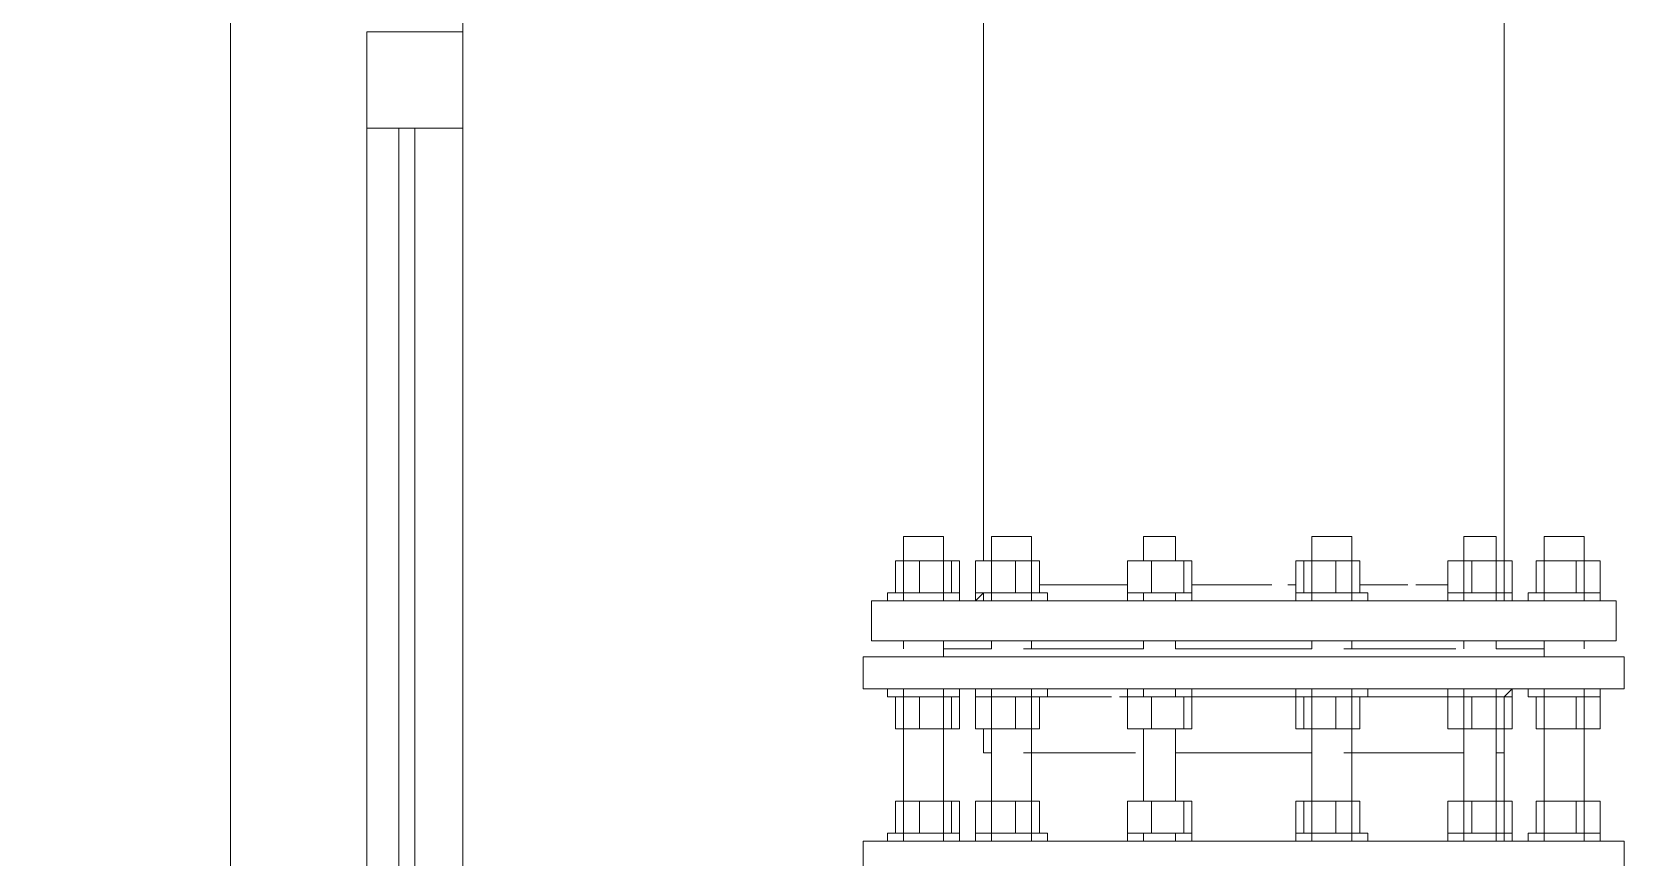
# Model space of a CAD drawing. Extents: x -187 to 52, y -9 to 65.
# Drawn here: x -150.502 to -149.661, y 18.835 to 19.271 of the extents above; entities that cross this region are included whole.
import ezdxf

# ---------------------------------------------------------------- set-up
doc = ezdxf.new("R2010")
doc.units = 0
doc.header["$MEASUREMENT"] = 0
doc.layers.add('PDF4_Geometría', color=7, linetype='Continuous')

msp = doc.modelspace()

# ---------------------------------------------------------------- linework, layer by layer
at = {"layer": 'PDF4_Geometría', "lineweight": 9}
for points in [[(-151.27622, 17.41399), (-150.39657, 17.41399), (-150.39657, 21.49928)], [(-150.39657, 17.60429), (-150.29084, 17.71425), (-150.27393, 17.73117), (-150.27393, 20.8776), (-150.27393, 19.43972)], [(-150.39657, 20.8776), (-150.39657, 17.41399), (-150.18089, 17.41399), (-150.10054, 17.41399), (-150.10054, 17.71425), (-150.18089, 17.71425)], [(-149.99904, 19.92606), (-149.99481, 19.92606), (-149.98635, 19.92606), (-149.97789, 19.92606), (-149.97366, 19.92606), (-149.97789, 19.92606), (-149.98635, 19.92606), (-149.99481, 19.92606), (-149.99904, 19.92606), (-149.99904, 19.9472), (-149.99904, 19.92606), (-149.99904, 18.99143), (-150.00327, 18.99143), (-150.00327, 18.97452), (-149.99904, 18.97452), (-150.00327, 18.97452), (-150.00327, 18.99143), (-149.99481, 18.99143)], [(-149.72415, 19.30016), (-149.72415, 18.99143), (-149.71992, 18.99143), (-149.71992, 18.97452), (-149.72415, 18.97452), (-149.73683, 18.97452), (-149.74952, 18.97452), (-149.75375, 18.97452), (-149.75375, 18.97029), (-149.74952, 18.97029), (-149.73683, 18.97029), (-149.72415, 18.97029), (-149.71992, 18.97029), (-149.72415, 18.97029), (-149.72838, 18.97029)], [(-150.32468, 17.78192), (-150.32468, 19.2198)], [(-150.27393, 19.2198), (-150.27393, 17.78192), (-150.29507, 17.78192)], [(-150.04133, 19.00412), (-150.04133, 18.97029), (-150.05402, 18.97029), (-150.05824, 18.97029)], [(-150.02864, 19.00412), (-150.0371, 19.00412), (-150.02864, 19.00412)], [(-150.02864, 19.00412), (-150.02018, 19.00412), (-150.02864, 19.00412)], [(-150.00327, 18.97029), (-150.0075, 18.97029), (-150.02018, 18.97029), (-150.02018, 19.00412)], [(-149.99481, 19.00412), (-149.98635, 19.00412), (-149.97789, 19.00412), (-149.97366, 19.00412), (-149.97789, 19.00412), (-149.98635, 19.00412), (-149.99481, 19.00412), (-149.99481, 18.97029), (-149.99058, 18.97029), (-149.98635, 18.97029), (-149.98212, 18.97029), (-149.97789, 18.97029), (-149.97366, 18.97029), (-149.97366, 19.00412)], [(-149.89754, 18.99143), (-149.89754, 19.00412), (-149.90177, 19.00412), (-149.91023, 19.00412), (-149.91446, 19.00412), (-149.91446, 18.99143), (-149.91023, 18.99143), (-149.906, 18.99143)], [(-149.89754, 19.00412), (-149.90177, 19.00412), (-149.91023, 19.00412), (-149.91446, 19.00412)], [(-149.74529, 19.00412), (-149.74529, 18.97029), (-149.75798, 18.97029), (-149.77067, 18.97029), (-149.78758, 18.97029), (-149.8045, 18.97029), (-149.81719, 18.97029), (-149.82565, 18.97029), (-149.82987, 18.97029), (-149.8341, 18.97029), (-149.82565, 18.97029), (-149.81296, 18.97029), (-149.80027, 18.97029), (-149.79604, 18.97029), (-149.8045, 18.97029)], [(-149.82565, 19.00412), (-149.81719, 19.00412), (-149.80873, 19.00412), (-149.8045, 19.00412), (-149.80873, 19.00412), (-149.81719, 19.00412), (-149.82565, 19.00412), (-149.82565, 18.97029), (-149.82142, 18.97029), (-149.81719, 18.97029), (-149.81296, 18.97029), (-149.80873, 18.97029), (-149.8045, 18.97029), (-149.8045, 19.00412)], [(-149.73683, 18.97452), (-149.74106, 18.97452), (-149.72415, 18.97452), (-149.72415, 18.99143), (-149.71992, 18.99143), (-149.71992, 18.97452), (-149.71992, 18.97029), (-149.72415, 18.97029), (-149.72838, 18.97029), (-149.73261, 18.97029), (-149.74106, 18.97029), (-149.74952, 18.97029), (-149.74106, 18.97029), (-149.73261, 18.97029), (-149.72838, 18.97029), (-149.72838, 19.00412)], [(-149.69031, 18.99143), (-149.68609, 18.99143), (-149.6734, 18.99143), (-149.68186, 18.99143), (-149.68186, 19.00412), (-149.68186, 18.97029), (-149.68186, 18.97452), (-149.69031, 18.97452), (-149.703, 18.97452), (-149.71146, 18.97452), (-149.70723, 18.97452), (-149.703, 18.97452)], [(-149.69031, 19.00412), (-149.68186, 19.00412), (-149.69031, 19.00412)], [(-150.02864, 18.99143), (-150.03287, 18.99143), (-150.04133, 18.99143), (-150.04556, 18.99143), (-150.04556, 18.97452), (-150.04133, 18.97452), (-150.04556, 18.97452), (-150.04979, 18.97452), (-150.04556, 18.97452), (-150.04133, 18.97452), (-150.03287, 18.97452), (-150.02864, 18.97452)], [(-150.03287, 18.99143), (-150.04556, 18.99143), (-150.04556, 18.97452), (-150.03287, 18.97452)], [(-150.01595, 18.99143), (-150.03287, 18.99143), (-150.03287, 18.97452), (-150.01595, 18.97452)], [(-150.02441, 18.99143), (-150.02018, 18.99143), (-150.01172, 18.99143), (-150.01172, 18.97452), (-150.02018, 18.97452), (-150.02441, 18.97452)], [(-149.98212, 18.99143), (-149.99481, 18.99143), (-149.99481, 18.97452), (-149.98212, 18.97452)], [(-149.99058, 18.99143), (-149.98635, 18.99143), (-149.98212, 18.99143), (-149.97789, 18.99143)], [(-149.91023, 18.99143), (-149.92291, 18.99143), (-149.92291, 18.97452), (-149.92291, 18.97029)], [(-149.89331, 18.99143), (-149.91023, 18.99143), (-149.91023, 18.97452), (-149.89331, 18.97452)], [(-149.88908, 18.97029), (-149.88908, 18.97452), (-149.88908, 18.99143), (-149.89331, 18.99143), (-149.89331, 18.97452), (-149.88908, 18.97452)], [(-149.81296, 18.99143), (-149.82987, 18.99143)], [(-149.82142, 18.99143), (-149.81719, 18.99143), (-149.81296, 18.99143), (-149.80873, 18.99143)], [(-149.72415, 18.99143), (-149.74106, 18.99143), (-149.73683, 18.99143)], [(-149.69454, 18.99143), (-149.69877, 18.99143), (-149.70723, 18.99143), (-149.70723, 18.97452), (-149.69877, 18.97452), (-149.68186, 18.97452), (-149.6734, 18.97452), (-149.67763, 18.97452), (-149.68186, 18.97452), (-149.6734, 18.97452), (-149.68609, 18.97452), (-149.69031, 18.97452)], [(-149.6734, 18.99143), (-149.6734, 18.97452)], [(-149.6734, 18.99143), (-149.6734, 18.97452)], [(-149.92291, 18.97875), (-149.9356, 18.97875), (-149.94829, 18.97875), (-149.96098, 18.97875), (-149.96943, 18.97875)], [(-149.84679, 18.97875), (-149.85102, 18.97875), (-149.86794, 18.97875), (-149.88062, 18.97875), (-149.88485, 18.97875), (-149.88908, 18.97875)], [(-149.8341, 18.97875), (-149.83833, 18.97875)], [(-149.7749, 18.97875), (-149.78758, 18.97875), (-149.80027, 18.97875)], [(-149.75375, 18.97875), (-149.76221, 18.97875), (-149.77067, 18.97875)], [(-149.66494, 18.97029), (-149.66917, 18.97029), (-149.68609, 18.97029), (-149.71146, 18.97029), (-149.74952, 18.97029), (-149.79181, 18.97029), (-149.83833, 18.97029), (-149.88485, 18.97029), (-149.93137, 18.97029), (-149.97366, 18.97029), (-150.0075, 18.97029), (-150.0371, 18.97029), (-150.05402, 18.97029), (-150.05824, 18.97029), (-150.05824, 18.94914), (-150.05402, 18.94914), (-150.04133, 18.94914), (-150.04133, 18.94491)], [(-150.04133, 18.97029), (-150.04556, 18.97029), (-150.04979, 18.97029), (-150.04556, 18.97029), (-150.04133, 18.97029), (-150.0371, 18.97029), (-150.04556, 18.97029), (-150.04133, 18.97029), (-150.03287, 18.97029), (-150.02441, 18.97029), (-150.02018, 18.97029), (-150.01172, 18.97029), (-150.02018, 18.97029), (-150.02441, 18.97029), (-150.0371, 18.97029), (-150.02441, 18.97029), (-150.01172, 18.97029), (-150.02018, 18.97029)], [(-150.02018, 18.97452), (-150.01172, 18.97452), (-150.02018, 18.97452)], [(-149.99904, 18.97029), (-149.99904, 18.97452), (-150.00327, 18.97029), (-150.00327, 18.97452), (-150.00327, 18.97029), (-149.99904, 18.97029), (-149.99481, 18.97029), (-149.99904, 18.97029), (-150.00327, 18.97029), (-149.99904, 18.97029), (-149.98635, 18.97029), (-149.99481, 18.97029)], [(-150.00327, 18.97452), (-149.99481, 18.97452)], [(-149.97366, 18.97452), (-149.98635, 18.97452), (-149.96943, 18.97452), (-149.9652, 18.97452), (-149.96943, 18.97452), (-149.97789, 18.97452), (-149.98212, 18.97452), (-149.98635, 18.97452), (-149.99058, 18.97452)], [(-149.906, 18.97452), (-149.91023, 18.97452), (-149.91446, 18.97452), (-149.91446, 18.97029), (-149.93137, 18.97029), (-149.94829, 18.97029), (-149.9652, 18.97029), (-149.97789, 18.97029), (-149.96943, 18.97029), (-149.9652, 18.97029), (-149.96943, 18.97029), (-149.98635, 18.97029), (-149.97366, 18.97029)], [(-149.9652, 18.97029), (-149.9652, 18.97452)], [(-149.82565, 18.97029), (-149.82987, 18.97029), (-149.85102, 18.97029), (-149.87217, 18.97029), (-149.89331, 18.97029), (-149.89754, 18.97029), (-149.89754, 18.97452), (-149.91023, 18.97452), (-149.92291, 18.97452), (-149.91446, 18.97452)], [(-149.92291, 18.97452), (-149.91023, 18.97452)], [(-149.91446, 18.97029), (-149.92291, 18.97029), (-149.91023, 18.97029), (-149.89754, 18.97029), (-149.90177, 18.97029), (-149.91023, 18.97029), (-149.91868, 18.97029), (-149.91023, 18.97029), (-149.90177, 18.97029), (-149.89754, 18.97029), (-149.89331, 18.97029)], [(-149.91868, 18.97452), (-149.91023, 18.97452), (-149.90177, 18.97452), (-149.89754, 18.97452), (-149.88908, 18.97452), (-149.89754, 18.97452)], [(-149.89754, 18.97029), (-149.88908, 18.97029), (-149.89754, 18.97029)], [(-149.8341, 18.97452), (-149.8341, 18.97029)], [(-149.82987, 18.97452), (-149.82565, 18.97452), (-149.81719, 18.97452), (-149.8045, 18.97452), (-149.79604, 18.97452), (-149.80027, 18.97452), (-149.81296, 18.97452), (-149.82565, 18.97452), (-149.8341, 18.97452), (-149.82987, 18.97452), (-149.81296, 18.97452)], [(-149.80873, 18.97452), (-149.81296, 18.97452), (-149.81719, 18.97452), (-149.82142, 18.97452)], [(-149.79604, 18.97029), (-149.79604, 18.97452)], [(-149.75375, 18.97452), (-149.74952, 18.97452), (-149.74529, 18.97452)], [(-149.74529, 18.97029), (-149.74952, 18.97029), (-149.75375, 18.97029)], [(-149.72415, 18.97029), (-149.72415, 18.97452), (-149.71992, 18.97452), (-149.72415, 18.97452), (-149.72838, 18.97452), (-149.73261, 18.97452), (-149.74106, 18.97452), (-149.74952, 18.97452)], [(-149.72415, 18.97452), (-149.71992, 18.97452), (-149.72415, 18.97452)], [(-149.71992, 18.97029), (-149.71146, 18.97029), (-149.703, 18.97029), (-149.69877, 18.97029), (-149.69454, 18.97029)], [(-149.69454, 18.97452), (-149.69877, 18.97452)], [(-149.69031, 18.94914), (-149.68186, 18.94914), (-149.68186, 18.94491), (-149.68186, 18.94914), (-149.66917, 18.94914), (-149.66494, 18.94914), (-149.66494, 18.97029), (-149.66917, 18.97029), (-149.68186, 18.97029), (-149.69031, 18.97029)], [(-150.05824, 18.94914), (-150.05402, 18.94914), (-150.0371, 18.94914), (-150.0075, 18.94914), (-149.97366, 18.94914), (-149.93137, 18.94914), (-149.88485, 18.94914), (-149.83833, 18.94914), (-149.79181, 18.94914), (-149.74952, 18.94914), (-149.71146, 18.94914), (-149.68609, 18.94914), (-149.66917, 18.94914), (-149.66494, 18.94914)], [(-149.99481, 18.94914), (-149.99904, 18.94914), (-150.01595, 18.94914), (-150.02018, 18.94914), (-150.02441, 18.94914), (-150.03287, 18.94914), (-150.04133, 18.94914)], [(-149.97366, 18.94491), (-149.97366, 18.94914), (-149.97789, 18.94914), (-149.98212, 18.94914), (-149.98635, 18.94914), (-149.99058, 18.94914), (-149.99481, 18.94914), (-149.99481, 18.94491), (-149.99904, 18.94491), (-150.01595, 18.94491), (-150.02018, 18.94491), (-150.01595, 18.94491), (-150.02018, 18.94491), (-150.01595, 18.94491), (-149.99904, 18.94491), (-149.99481, 18.94491), (-149.99904, 18.94491), (-150.01595, 18.94491), (-150.02018, 18.94491), (-150.02018, 18.94914), (-150.02018, 18.94491), (-150.01595, 18.94491)], [(-149.97789, 18.94914), (-149.97366, 18.94914), (-149.93983, 18.94914), (-149.91446, 18.94914), (-149.91446, 18.94491), (-149.93983, 18.94491), (-149.97366, 18.94491), (-149.97789, 18.94491), (-149.97366, 18.94491), (-149.93983, 18.94491), (-149.91446, 18.94491), (-149.93983, 18.94491), (-149.97366, 18.94491), (-149.97789, 18.94491)], [(-149.89331, 18.94914), (-149.89754, 18.94914), (-149.90177, 18.94914), (-149.91023, 18.94914), (-149.91868, 18.94914)], [(-149.8045, 18.94491), (-149.8045, 18.94914), (-149.80873, 18.94914), (-149.81296, 18.94914), (-149.81719, 18.94914), (-149.82142, 18.94914), (-149.82565, 18.94914)], [(-149.69454, 18.94914), (-149.69877, 18.94914), (-149.703, 18.94914), (-149.70723, 18.94914), (-149.703, 18.94914), (-149.703, 18.94491), (-149.70723, 18.94491), (-149.703, 18.94491), (-149.70723, 18.94491), (-149.72415, 18.94491), (-149.72838, 18.94491), (-149.72838, 18.94914), (-149.73261, 18.94914), (-149.74106, 18.94914), (-149.74952, 18.94914), (-149.77913, 18.94914), (-149.80873, 18.94914)], [(-149.74952, 18.94491), (-149.77913, 18.94491), (-149.80873, 18.94491)], [(-149.74529, 18.94914), (-149.74529, 18.94491)], [(-149.72838, 18.94914), (-149.72415, 18.94914), (-149.70723, 18.94914), (-149.703, 18.94914)], [(-149.703, 18.94491), (-149.70723, 18.94491), (-149.72415, 18.94491), (-149.72838, 18.94491), (-149.72415, 18.94491), (-149.70723, 18.94491), (-149.703, 18.94491), (-149.70723, 18.94491)], [(-150.0371, 18.94068), (-150.04133, 18.94068), (-150.05402, 18.94068), (-150.06247, 18.94068), (-150.06247, 18.92377), (-150.05402, 18.92377), (-150.04133, 18.92377), (-150.0371, 18.92377), (-150.04556, 18.92377), (-150.04133, 18.92377), (-150.04133, 18.84341), (-150.05402, 18.84341), (-150.06247, 18.84341), (-150.06247, 18.8265)], [(-149.66071, 18.94068), (-149.66494, 18.94068), (-149.68609, 18.94068), (-149.71146, 18.94068), (-149.74952, 18.94068), (-149.79181, 18.94068), (-149.83833, 18.94068), (-149.88485, 18.94068), (-149.93137, 18.94068), (-149.97366, 18.94068), (-150.01172, 18.94068), (-150.0371, 18.94068), (-150.05402, 18.94068), (-150.06247, 18.94068)], [(-150.03287, 18.94068), (-150.02441, 18.94068), (-150.02018, 18.94068), (-150.01595, 18.94068), (-149.99904, 18.94068), (-149.99481, 18.94068), (-149.99058, 18.94068), (-149.98212, 18.94068), (-149.97366, 18.94068), (-149.97789, 18.94068), (-149.97366, 18.94068), (-149.93983, 18.94068), (-149.91446, 18.94068), (-149.93983, 18.94068), (-149.97366, 18.94068), (-149.97789, 18.94068)], [(-150.01595, 18.94068), (-150.02018, 18.94068)], [(-149.99481, 18.94068), (-149.99904, 18.94068), (-150.01595, 18.94068), (-150.02018, 18.94068)], [(-149.91868, 18.94068), (-149.91023, 18.94068), (-149.89754, 18.94068), (-149.89331, 18.94068)], [(-149.82565, 18.94068), (-149.85948, 18.94068), (-149.89754, 18.94068), (-149.85948, 18.94068), (-149.82565, 18.94068), (-149.81296, 18.94068), (-149.8045, 18.94068), (-149.80873, 18.94068)], [(-149.74952, 18.94068), (-149.77913, 18.94068), (-149.8045, 18.94068), (-149.80873, 18.94068), (-149.8045, 18.94068), (-149.77913, 18.94068), (-149.74952, 18.94068), (-149.74106, 18.94068), (-149.72838, 18.94068), (-149.72415, 18.94068)], [(-149.69877, 18.92377), (-149.703, 18.92377), (-149.69031, 18.92377), (-149.68186, 18.92377), (-149.66494, 18.92377), (-149.66071, 18.92377), (-149.66071, 18.94068), (-149.66494, 18.94068), (-149.68186, 18.94068), (-149.69031, 18.94068), (-149.69877, 18.94068), (-149.703, 18.94068), (-149.70723, 18.94068), (-149.72415, 18.94068), (-149.72838, 18.94068), (-149.72415, 18.94068), (-149.70723, 18.94068), (-149.703, 18.94068), (-149.70723, 18.94068), (-149.703, 18.94068), (-149.70723, 18.94068)], [(-149.66071, 18.92377), (-149.66494, 18.92377), (-149.68609, 18.92377), (-149.71146, 18.92377), (-149.74952, 18.92377), (-149.79181, 18.92377), (-149.83833, 18.92377), (-149.88485, 18.92377), (-149.93137, 18.92377), (-149.97366, 18.92377), (-150.01172, 18.92377), (-150.0371, 18.92377), (-150.05402, 18.92377), (-150.06247, 18.92377)], [(-150.04133, 18.92377), (-150.04556, 18.92377), (-150.04979, 18.92377), (-150.04556, 18.92377), (-150.04133, 18.92377), (-150.0371, 18.92377)], [(-150.02864, 18.91954), (-150.03287, 18.91954), (-150.04133, 18.91954), (-150.0371, 18.91954), (-150.04556, 18.91954), (-150.04979, 18.91954), (-150.04556, 18.91954), (-150.04133, 18.91954), (-150.04556, 18.91954), (-150.04556, 18.90262), (-150.04133, 18.90262), (-150.03287, 18.90262), (-150.02864, 18.90262)], [(-150.03287, 18.91954), (-150.04556, 18.91954), (-150.04556, 18.90262), (-150.03287, 18.90262)], [(-150.02441, 18.91954), (-150.02018, 18.91954), (-150.01172, 18.91954), (-150.02441, 18.91954), (-150.0371, 18.91954), (-150.02441, 18.91954), (-150.02018, 18.91954), (-150.01172, 18.91954), (-150.02018, 18.91954), (-150.01172, 18.91954), (-150.01172, 18.90262), (-150.02018, 18.90262), (-150.02441, 18.90262)], [(-150.02018, 18.92377), (-150.03287, 18.92377)], [(-150.01595, 18.91954), (-150.03287, 18.91954), (-150.03287, 18.90262), (-150.01595, 18.90262)], [(-150.01172, 18.84341), (-150.02018, 18.84341), (-150.02018, 18.92377), (-150.01172, 18.92377)], [(-150.02018, 18.92377), (-150.01172, 18.92377), (-150.02018, 18.92377)], [(-149.82565, 18.92377), (-149.81719, 18.92377), (-149.8045, 18.92377), (-149.79604, 18.92377), (-149.80027, 18.92377), (-149.81296, 18.92377), (-149.82565, 18.92377), (-149.8341, 18.92377), (-149.82987, 18.92377), (-149.82565, 18.92377), (-149.85948, 18.92377), (-149.89754, 18.92377), (-149.89754, 18.91954), (-149.91023, 18.91954), (-149.92291, 18.91954), (-149.91446, 18.91954), (-149.91446, 18.92377), (-149.93137, 18.92377), (-149.96098, 18.92377), (-149.97789, 18.92377), (-149.97366, 18.92377), (-149.98212, 18.92377), (-149.99058, 18.92377), (-149.99481, 18.92377), (-150.0075, 18.92377)], [(-149.99904, 18.92377), (-150.00327, 18.92377), (-150.00327, 18.91954), (-150.00327, 18.92377)], [(-149.99481, 18.84764), (-149.99481, 18.84341), (-149.99481, 18.92377), (-149.99481, 18.91954), (-149.99904, 18.91954), (-150.00327, 18.91954), (-149.99904, 18.91954), (-149.99481, 18.91954), (-149.99904, 18.91954), (-150.00327, 18.91954), (-149.99904, 18.91954), (-149.98635, 18.91954), (-149.99481, 18.91954)], [(-149.98212, 18.90262), (-149.99481, 18.90262), (-150.00327, 18.90262), (-150.00327, 18.91954), (-149.99481, 18.91954), (-150.00327, 18.91954), (-150.00327, 18.90262), (-149.99904, 18.90262), (-149.99904, 18.88993), (-149.99481, 18.88993), (-149.99481, 18.86456), (-150.00327, 18.86456), (-150.00327, 18.84764), (-149.99481, 18.84764), (-149.98635, 18.84764), (-149.99904, 18.84764), (-150.00327, 18.84764), (-149.99904, 18.84764), (-149.99481, 18.84764), (-150.00327, 18.84764), (-150.00327, 18.86456), (-149.99481, 18.86456)], [(-149.98212, 18.91954), (-149.99481, 18.91954), (-149.99481, 18.90262)], [(-149.97366, 18.91954), (-149.98635, 18.91954), (-149.96943, 18.91954), (-149.9652, 18.91954), (-149.96943, 18.91954), (-149.97789, 18.91954), (-149.98212, 18.91954), (-149.98635, 18.91954), (-149.99058, 18.91954)], [(-149.97789, 18.84341), (-149.96943, 18.84341), (-149.9652, 18.84341), (-149.96943, 18.84341), (-149.98635, 18.84341), (-149.97366, 18.84341), (-149.97366, 18.92377), (-149.98635, 18.92377), (-149.96943, 18.92377), (-149.9652, 18.92377), (-149.96943, 18.92377), (-149.97789, 18.92377)], [(-149.96943, 18.91954), (-149.98212, 18.91954), (-149.98212, 18.90262), (-149.96943, 18.90262), (-149.96943, 18.91954), (-149.95675, 18.91954), (-149.93137, 18.91954)], [(-149.9652, 18.91954), (-149.9652, 18.92377)], [(-149.92291, 18.92377), (-149.92291, 18.91954), (-149.92714, 18.91954)], [(-149.89331, 18.92377), (-149.89754, 18.92377), (-149.91023, 18.92377), (-149.91868, 18.92377), (-149.91023, 18.92377), (-149.90177, 18.92377), (-149.89754, 18.92377), (-149.88908, 18.92377), (-149.89754, 18.92377), (-149.91023, 18.92377), (-149.92291, 18.92377), (-149.91446, 18.92377)], [(-149.89331, 18.90262), (-149.89331, 18.91954), (-149.88908, 18.91954), (-149.88908, 18.90262), (-149.89331, 18.90262), (-149.91023, 18.90262), (-149.92291, 18.90262), (-149.92291, 18.91954), (-149.91023, 18.91954)], [(-149.80873, 18.92377), (-149.8045, 18.92377), (-149.81296, 18.92377), (-149.82565, 18.92377), (-149.82565, 18.84341), (-149.84256, 18.84341), (-149.88062, 18.84341), (-149.89754, 18.84341), (-149.89754, 18.84764), (-149.90177, 18.84764), (-149.91023, 18.84764), (-149.91868, 18.84764)], [(-149.89754, 18.91954), (-149.90177, 18.91954), (-149.91023, 18.91954), (-149.91868, 18.91954)], [(-149.91446, 18.91954), (-149.91023, 18.91954), (-149.906, 18.91954)], [(-149.89331, 18.91954), (-149.91023, 18.91954), (-149.91023, 18.90262)], [(-149.89754, 18.91954), (-149.88908, 18.91954), (-149.89754, 18.91954)], [(-149.8341, 18.92377), (-149.8341, 18.91954), (-149.85948, 18.91954), (-149.88908, 18.91954), (-149.88908, 18.92377)], [(-149.75375, 18.92377), (-149.75375, 18.91954), (-149.76221, 18.91954), (-149.79181, 18.91954), (-149.80027, 18.91954), (-149.81296, 18.91954), (-149.82565, 18.91954), (-149.8341, 18.91954), (-149.82987, 18.91954), (-149.82565, 18.91954), (-149.81719, 18.91954), (-149.8045, 18.91954), (-149.79604, 18.91954), (-149.80027, 18.91954), (-149.80027, 18.90262), (-149.81296, 18.90262), (-149.81296, 18.91954), (-149.80027, 18.91954)], [(-149.81296, 18.91954), (-149.82987, 18.91954)], [(-149.82142, 18.91954), (-149.81719, 18.91954), (-149.81296, 18.91954), (-149.80873, 18.91954)], [(-149.79604, 18.91954), (-149.79604, 18.92377)], [(-149.74529, 18.92377), (-149.74952, 18.92377), (-149.75375, 18.92377), (-149.74952, 18.92377), (-149.73683, 18.92377), (-149.72415, 18.92377), (-149.71992, 18.92377), (-149.71992, 18.91954), (-149.71992, 18.92377), (-149.72415, 18.91954), (-149.74106, 18.91954), (-149.73683, 18.91954)], [(-149.703, 18.91954), (-149.71146, 18.91954), (-149.70723, 18.91954), (-149.69877, 18.91954), (-149.68186, 18.91954), (-149.6734, 18.91954), (-149.67763, 18.91954), (-149.68186, 18.91954), (-149.69031, 18.91954), (-149.703, 18.91954), (-149.70723, 18.91954), (-149.70723, 18.90262), (-149.70723, 18.91954), (-149.703, 18.91954), (-149.703, 18.92377), (-149.703, 18.84341), (-149.703, 18.84764), (-149.71146, 18.84764), (-149.70723, 18.84764), (-149.69877, 18.84764), (-149.68186, 18.84764), (-149.6734, 18.84764), (-149.67763, 18.84764), (-149.68186, 18.84764), (-149.68186, 18.84341), (-149.69031, 18.84341), (-149.69877, 18.84341), (-149.703, 18.84341), (-149.71146, 18.84341), (-149.72415, 18.84341), (-149.72838, 18.84341), (-149.74106, 18.84341), (-149.74952, 18.84341), (-149.74106, 18.84341), (-149.73261, 18.84341), (-149.72838, 18.84341), (-149.72415, 18.84341), (-149.71992, 18.84341), (-149.72415, 18.84341), (-149.73683, 18.84341), (-149.74952, 18.84341), (-149.75375, 18.84341)], [(-149.74529, 18.91954), (-149.74952, 18.91954), (-149.75375, 18.91954), (-149.74952, 18.91954), (-149.73683, 18.91954), (-149.72415, 18.91954), (-149.71992, 18.91954), (-149.72415, 18.91954), (-149.72838, 18.91954), (-149.73261, 18.91954), (-149.74106, 18.91954), (-149.74952, 18.91954)], [(-149.72415, 18.92377), (-149.72838, 18.92377), (-149.74106, 18.92377), (-149.74952, 18.92377), (-149.74106, 18.92377), (-149.73261, 18.92377), (-149.72838, 18.92377), (-149.72415, 18.92377), (-149.71992, 18.92377)], [(-149.73683, 18.90262), (-149.74106, 18.90262), (-149.72415, 18.90262), (-149.71992, 18.90262), (-149.71992, 18.91954), (-149.72838, 18.91954)], [(-149.72838, 18.92377), (-149.71992, 18.92377), (-149.72838, 18.92377)], [(-149.703, 18.92377), (-149.69877, 18.92377), (-149.69031, 18.92377), (-149.68186, 18.92377), (-149.67763, 18.92377), (-149.6734, 18.92377), (-149.68186, 18.92377), (-149.69877, 18.92377), (-149.70723, 18.92377), (-149.71146, 18.92377), (-149.703, 18.92377), (-149.71146, 18.92377), (-149.72838, 18.92377), (-149.72838, 18.84341), (-149.72415, 18.84341), (-149.72415, 18.84764), (-149.71992, 18.84764), (-149.71992, 18.86456), (-149.72415, 18.86456), (-149.72415, 18.88993), (-149.72415, 18.90262), (-149.72415, 18.91954), (-149.71992, 18.91954), (-149.71992, 18.90262), (-149.72415, 18.90262)], [(-149.69031, 18.86456), (-149.68609, 18.86456), (-149.703, 18.86456), (-149.703, 18.84764), (-149.68609, 18.84764), (-149.68609, 18.86456), (-149.6734, 18.86456), (-149.68186, 18.86456), (-149.68186, 18.90262), (-149.6734, 18.90262), (-149.6734, 18.91954), (-149.6734, 18.90262), (-149.68609, 18.90262), (-149.69031, 18.90262)], [(-149.69877, 18.91954), (-149.69454, 18.91954)], [(-149.69031, 18.91954), (-149.68609, 18.91954), (-149.6734, 18.91954), (-149.68186, 18.91954), (-149.68186, 18.92377), (-149.68186, 18.84341), (-149.66494, 18.84341), (-149.66071, 18.84341), (-149.66071, 18.8265)], [(-149.97789, 18.90262), (-149.98212, 18.90262), (-149.98635, 18.90262), (-149.99058, 18.90262)], [(-149.906, 18.90262), (-149.91023, 18.90262), (-149.91446, 18.90262), (-149.91446, 18.86456), (-149.91023, 18.86456), (-149.906, 18.86456)], [(-149.89754, 18.86456), (-149.89754, 18.90262)], [(-149.82987, 18.90262), (-149.81296, 18.90262)], [(-149.80873, 18.90262), (-149.81296, 18.90262), (-149.81719, 18.90262), (-149.82142, 18.90262)], [(-149.69454, 18.90262), (-149.69877, 18.90262), (-149.70723, 18.90262), (-149.703, 18.90262), (-149.703, 18.86456), (-149.70723, 18.86456), (-149.70723, 18.84764), (-149.703, 18.84764), (-149.69031, 18.84764), (-149.68186, 18.84764), (-149.6734, 18.84764), (-149.68609, 18.84764), (-149.69031, 18.84764)], [(-149.91868, 18.88993), (-149.95252, 18.88993), (-149.97789, 18.88993)], [(-149.82565, 18.88993), (-149.84256, 18.88993), (-149.88062, 18.88993), (-149.89754, 18.88993)], [(-149.80873, 18.88993), (-149.8045, 18.88993), (-149.77067, 18.88993), (-149.74529, 18.88993), (-149.76221, 18.88993)], [(-150.02864, 18.86456), (-150.03287, 18.86456), (-150.04133, 18.86456), (-150.04556, 18.86456), (-150.04556, 18.84764), (-150.04133, 18.84764), (-150.0371, 18.84764), (-150.04556, 18.84764), (-150.04979, 18.84764), (-150.04556, 18.84764), (-150.04133, 18.84764), (-150.03287, 18.84764), (-150.02864, 18.84764)], [(-150.03287, 18.86456), (-150.04556, 18.86456), (-150.04556, 18.84764), (-150.03287, 18.84764)], [(-150.01595, 18.86456), (-150.03287, 18.86456), (-150.03287, 18.84764), (-150.01595, 18.84764)], [(-150.02441, 18.86456), (-150.02018, 18.86456)], [(-150.01172, 18.86456), (-150.02018, 18.86456)], [(-150.01172, 18.86456), (-150.01172, 18.84764)], [(-149.98212, 18.86456), (-149.99481, 18.86456), (-149.99481, 18.84764), (-149.98212, 18.84764)], [(-149.99058, 18.86456), (-149.98635, 18.86456), (-149.98212, 18.86456), (-149.97789, 18.86456)], [(-149.91023, 18.86456), (-149.92291, 18.86456), (-149.92291, 18.84764), (-149.92291, 18.84341)], [(-149.89331, 18.86456), (-149.91023, 18.86456), (-149.91023, 18.84764), (-149.89331, 18.84764)], [(-149.88908, 18.84341), (-149.88908, 18.84764), (-149.88908, 18.86456), (-149.89331, 18.86456), (-149.89331, 18.84764), (-149.88908, 18.84764)], [(-149.81296, 18.86456), (-149.82987, 18.86456)], [(-149.82142, 18.86456), (-149.81719, 18.86456), (-149.81296, 18.86456), (-149.80873, 18.86456)], [(-149.72415, 18.86456), (-149.74106, 18.86456), (-149.73683, 18.86456)], [(-149.703, 18.84764), (-149.70723, 18.84764), (-149.70723, 18.86456), (-149.69877, 18.86456), (-149.69454, 18.86456)], [(-149.6734, 18.86456), (-149.6734, 18.84764)], [(-149.6734, 18.86456), (-149.6734, 18.84764)], [(-149.66071, 18.84341), (-149.66494, 18.84341), (-149.68609, 18.84341), (-149.71146, 18.84341), (-149.74952, 18.84341), (-149.79181, 18.84341), (-149.83833, 18.84341), (-149.88485, 18.84341), (-149.93137, 18.84341), (-149.97366, 18.84341), (-150.01172, 18.84341), (-150.0371, 18.84341), (-150.05402, 18.84341), (-150.06247, 18.84341)], [(-150.04133, 18.84341), (-150.04556, 18.84341), (-150.04133, 18.84341), (-150.0371, 18.84341), (-150.04556, 18.84341), (-150.04979, 18.84341), (-150.04556, 18.84341), (-150.04133, 18.84341), (-150.0371, 18.84341)], [(-150.02018, 18.84764), (-150.01172, 18.84764), (-150.02441, 18.84764), (-150.0371, 18.84764)], [(-150.0371, 18.84764), (-150.02441, 18.84764), (-150.02018, 18.84764)], [(-150.03287, 18.84341), (-150.02441, 18.84341), (-150.02018, 18.84341)], [(-150.02018, 18.84764), (-150.02441, 18.84764)], [(-150.02018, 18.84764), (-150.01172, 18.84764)], [(-150.02018, 18.84341), (-150.01172, 18.84341), (-150.02018, 18.84341)], [(-149.99904, 18.84341), (-149.99481, 18.84341), (-150.0075, 18.84341)], [(-150.00327, 18.84341), (-149.99904, 18.84341), (-150.00327, 18.84341)], [(-149.89754, 18.84764), (-149.91023, 18.84764), (-149.92291, 18.84764), (-149.91446, 18.84764), (-149.91446, 18.84341), (-149.92291, 18.84341), (-149.91023, 18.84341), (-149.89754, 18.84341), (-149.88908, 18.84341), (-149.89754, 18.84341), (-149.90177, 18.84341), (-149.91023, 18.84341), (-149.91868, 18.84341), (-149.95252, 18.84341), (-149.97789, 18.84341), (-149.97366, 18.84341), (-149.98212, 18.84341), (-149.99058, 18.84341), (-149.99481, 18.84341)], [(-149.99058, 18.84764), (-149.98635, 18.84764), (-149.98212, 18.84764), (-149.97789, 18.84764), (-149.96943, 18.84764), (-149.9652, 18.84764), (-149.96943, 18.84764), (-149.98635, 18.84764), (-149.97366, 18.84764)], [(-149.9652, 18.84341), (-149.9652, 18.84764)], [(-149.92291, 18.84764), (-149.91023, 18.84764)], [(-149.91868, 18.84341), (-149.91023, 18.84341), (-149.89754, 18.84341), (-149.89331, 18.84341)], [(-149.906, 18.84764), (-149.91023, 18.84764), (-149.91446, 18.84764)], [(-149.89754, 18.84764), (-149.88908, 18.84764), (-149.89754, 18.84764)], [(-149.8341, 18.84764), (-149.8341, 18.84341)], [(-149.82565, 18.84341), (-149.81719, 18.84341), (-149.8045, 18.84341), (-149.79604, 18.84341), (-149.80027, 18.84341), (-149.81296, 18.84341), (-149.82565, 18.84341), (-149.8341, 18.84341), (-149.82987, 18.84341), (-149.82565, 18.84341), (-149.81296, 18.84341), (-149.8045, 18.84341), (-149.80873, 18.84341)], [(-149.82987, 18.84764), (-149.81296, 18.84764)], [(-149.80873, 18.84764), (-149.81296, 18.84764), (-149.81719, 18.84764), (-149.82142, 18.84764)], [(-149.79604, 18.84341), (-149.79604, 18.84764)], [(-149.74529, 18.84764), (-149.74952, 18.84764), (-149.75375, 18.84764), (-149.75375, 18.84341), (-149.74952, 18.84341), (-149.74529, 18.84341)], [(-149.74952, 18.84764), (-149.74106, 18.84764), (-149.73261, 18.84764), (-149.72838, 18.84764), (-149.72415, 18.84764), (-149.71992, 18.84764), (-149.72415, 18.84764), (-149.73683, 18.84764), (-149.74952, 18.84764), (-149.75375, 18.84764)], [(-149.73683, 18.84764), (-149.74106, 18.84764), (-149.72415, 18.84764)], [(-149.72415, 18.84764), (-149.71992, 18.84764), (-149.72415, 18.84764)], [(-149.72415, 18.84341), (-149.71992, 18.84341), (-149.72415, 18.84341)], [(-149.69877, 18.84341), (-149.703, 18.84341), (-149.71146, 18.84341), (-149.70723, 18.84341), (-149.69877, 18.84341), (-149.68186, 18.84341), (-149.6734, 18.84341), (-149.67763, 18.84341), (-149.68186, 18.84341), (-149.69031, 18.84341), (-149.703, 18.84341)], [(-149.69454, 18.84764), (-149.69877, 18.84764)]]:
    msp.add_lwpolyline(points, dxfattribs=at)
at = {"layer": 'PDF4_Geometría', "lineweight": 20}
for points in [[(-150.27393, 19.2198), (-150.27393, 19.27055), (-150.32468, 19.27055), (-150.32468, 19.2198)], [(-150.2993, 17.78192), (-150.2993, 19.2198), (-150.30776, 19.2198), (-150.30776, 17.78192)]]:
    msp.add_lwpolyline(points, close=True, dxfattribs=at)
at = {"layer": 'PDF4_Geometría', "lineweight": 9}
for points in [[(-150.03287, 19.00412), (-150.02441, 19.00412), (-150.02018, 19.00412), (-150.02441, 19.00412), (-150.03287, 19.00412), (-150.04133, 19.00412)], [(-149.74106, 19.00412), (-149.74529, 19.00412), (-149.74106, 19.00412), (-149.73261, 19.00412), (-149.72838, 19.00412), (-149.73261, 19.00412)], [(-149.70723, 18.97452), (-149.70723, 18.99143), (-149.703, 18.99143), (-149.703, 19.00412), (-149.703, 18.97029), (-149.703, 18.97452)], [(-149.69031, 19.00412), (-149.69877, 19.00412), (-149.703, 19.00412), (-149.69877, 19.00412)], [(-149.68609, 19.00412), (-149.69877, 19.00412), (-149.703, 19.00412), (-149.69877, 19.00412), (-149.68609, 19.00412), (-149.68186, 19.00412)], [(-150.01595, 18.97452), (-150.01595, 18.99143), (-150.01172, 18.99143), (-150.01172, 18.97452)], [(-149.98212, 18.97452), (-149.98212, 18.99143), (-149.96943, 18.99143), (-149.96943, 18.97452)], [(-149.8341, 18.97452), (-149.82987, 18.97452), (-149.82987, 18.99143), (-149.8341, 18.99143)], [(-149.81296, 18.97452), (-149.81296, 18.99143), (-149.80027, 18.99143), (-149.80027, 18.97452)], [(-149.75375, 18.97452), (-149.74106, 18.97452), (-149.74106, 18.99143), (-149.75375, 18.99143)], [(-149.703, 18.97452), (-149.68609, 18.97452), (-149.68609, 18.99143), (-149.703, 18.99143)], [(-150.04979, 18.97029), (-150.04979, 18.97452)], [(-150.0371, 18.97452), (-150.04556, 18.97452), (-150.04979, 18.97452), (-150.04556, 18.97452), (-150.04133, 18.97452)], [(-150.0371, 18.97452), (-150.02441, 18.97452), (-150.02018, 18.97452), (-150.01172, 18.97452), (-150.02441, 18.97452)], [(-150.01172, 18.97452), (-150.01172, 18.97029)], [(-149.98635, 18.97452), (-149.99904, 18.97452), (-150.00327, 18.97452), (-149.99904, 18.97452), (-149.99481, 18.97452)], [(-149.71992, 18.97452), (-149.71992, 18.97029)], [(-149.71146, 18.97029), (-149.71146, 18.97452)], [(-149.703, 18.97452), (-149.71146, 18.97452), (-149.70723, 18.97452)], [(-149.70723, 18.97029), (-149.69877, 18.97029), (-149.68186, 18.97029), (-149.6734, 18.97029), (-149.67763, 18.97029), (-149.68186, 18.97029), (-149.69031, 18.97029), (-149.703, 18.97029), (-149.71146, 18.97029)], [(-149.703, 18.97029), (-149.70723, 18.97029), (-149.71146, 18.97029)], [(-149.68186, 18.97452), (-149.6734, 18.97452), (-149.67763, 18.97452)], [(-149.68186, 18.97029), (-149.67763, 18.97029), (-149.6734, 18.97029)], [(-149.6734, 18.97452), (-149.6734, 18.97029)], [(-150.02018, 18.94914), (-150.01595, 18.94914)], [(-150.02018, 18.94068), (-150.02018, 18.94491)], [(-149.82565, 18.94491), (-149.85948, 18.94491), (-149.89754, 18.94491), (-149.89754, 18.94914), (-149.85948, 18.94914), (-149.82565, 18.94914)], [(-149.89754, 18.94491), (-149.85948, 18.94491), (-149.82565, 18.94491), (-149.85948, 18.94491)], [(-149.74952, 18.94491), (-149.77913, 18.94491), (-149.80873, 18.94491), (-149.77913, 18.94491)], [(-149.703, 18.94491), (-149.703, 18.94068), (-149.703, 18.94491), (-149.703, 18.94914)], [(-150.01595, 18.94068), (-150.02018, 18.94068)], [(-149.703, 18.94068), (-149.69877, 18.94068)], [(-150.04979, 18.91954), (-150.04979, 18.92377)], [(-150.04133, 18.91954), (-150.04556, 18.91954), (-150.04979, 18.91954), (-150.04556, 18.91954)], [(-150.0371, 18.92377), (-150.02441, 18.92377), (-150.02018, 18.92377), (-150.01172, 18.92377), (-150.02441, 18.92377)], [(-150.01595, 18.90262), (-150.01595, 18.91954), (-150.01172, 18.91954), (-150.01172, 18.90262)], [(-150.01172, 18.92377), (-150.01172, 18.91954)], [(-149.99481, 18.92377), (-149.99904, 18.92377), (-150.00327, 18.92377), (-149.99904, 18.92377)], [(-150.00327, 18.92377), (-149.99904, 18.92377), (-149.99481, 18.92377), (-149.99904, 18.92377)], [(-149.98635, 18.92377), (-149.99904, 18.92377), (-150.00327, 18.92377), (-149.99904, 18.92377), (-149.99481, 18.92377)], [(-149.8341, 18.90262), (-149.82987, 18.90262), (-149.82987, 18.91954), (-149.8341, 18.91954)], [(-149.74529, 18.84341), (-149.77067, 18.84341), (-149.8045, 18.84341), (-149.8045, 18.92377), (-149.78335, 18.92377), (-149.75375, 18.92377), (-149.74529, 18.92377)], [(-149.75375, 18.90262), (-149.74106, 18.90262), (-149.74106, 18.91954), (-149.75375, 18.91954)], [(-149.72838, 18.92377), (-149.72415, 18.92377), (-149.71992, 18.92377), (-149.72415, 18.92377)], [(-149.72838, 18.91954), (-149.72415, 18.91954), (-149.71992, 18.91954), (-149.72415, 18.91954)], [(-149.71146, 18.91954), (-149.71146, 18.92377)], [(-149.703, 18.92377), (-149.71146, 18.92377), (-149.70723, 18.92377)], [(-149.703, 18.91954), (-149.70723, 18.91954), (-149.71146, 18.91954)], [(-149.703, 18.90262), (-149.68609, 18.90262), (-149.68609, 18.91954), (-149.703, 18.91954)], [(-149.68186, 18.92377), (-149.6734, 18.92377), (-149.67763, 18.92377)], [(-149.68186, 18.91954), (-149.67763, 18.91954), (-149.6734, 18.91954)], [(-149.6734, 18.92377), (-149.6734, 18.91954)], [(-149.72838, 18.88993), (-149.72415, 18.88993)], [(-150.01172, 18.84764), (-150.01595, 18.84764), (-150.01595, 18.86456), (-150.01172, 18.86456)], [(-149.96943, 18.84764), (-149.98212, 18.84764), (-149.98212, 18.86456), (-149.96943, 18.86456)], [(-149.82987, 18.86456), (-149.8341, 18.86456), (-149.8341, 18.84764), (-149.82987, 18.84764)], [(-149.80027, 18.84764), (-149.81296, 18.84764), (-149.81296, 18.86456), (-149.80027, 18.86456)], [(-149.74106, 18.86456), (-149.75375, 18.86456), (-149.75375, 18.84764), (-149.74106, 18.84764)], [(-149.71992, 18.84764), (-149.72415, 18.84764), (-149.72415, 18.86456), (-149.71992, 18.86456)], [(-150.04979, 18.84341), (-150.04979, 18.84764)], [(-150.04133, 18.84764), (-150.04556, 18.84764), (-150.04979, 18.84764), (-150.04556, 18.84764)], [(-150.0371, 18.84341), (-150.02441, 18.84341), (-150.01172, 18.84341), (-150.02018, 18.84341), (-150.02441, 18.84341)], [(-150.01172, 18.84764), (-150.02018, 18.84764)], [(-150.01172, 18.84764), (-150.01172, 18.84341)], [(-150.00327, 18.84341), (-150.00327, 18.84764)], [(-149.99904, 18.84764), (-150.00327, 18.84764)], [(-149.98635, 18.84341), (-149.99481, 18.84341), (-149.99904, 18.84341), (-150.00327, 18.84341), (-149.99904, 18.84341)], [(-149.82987, 18.84764), (-149.82565, 18.84764), (-149.81719, 18.84764), (-149.8045, 18.84764), (-149.79604, 18.84764), (-149.80027, 18.84764), (-149.81296, 18.84764), (-149.82565, 18.84764), (-149.8341, 18.84764)], [(-149.71992, 18.84764), (-149.71992, 18.84341)], [(-149.71146, 18.84341), (-149.71146, 18.84764)], [(-149.703, 18.84764), (-149.71146, 18.84764), (-149.70723, 18.84764)], [(-149.703, 18.84341), (-149.70723, 18.84341), (-149.71146, 18.84341)], [(-149.68186, 18.84764), (-149.6734, 18.84764), (-149.67763, 18.84764)], [(-149.68186, 18.84341), (-149.67763, 18.84341), (-149.6734, 18.84341)], [(-149.6734, 18.84764), (-149.6734, 18.84341)]]:
    msp.add_lwpolyline(points, close=True, dxfattribs=at)

doc.saveas('drawing.dxf')
